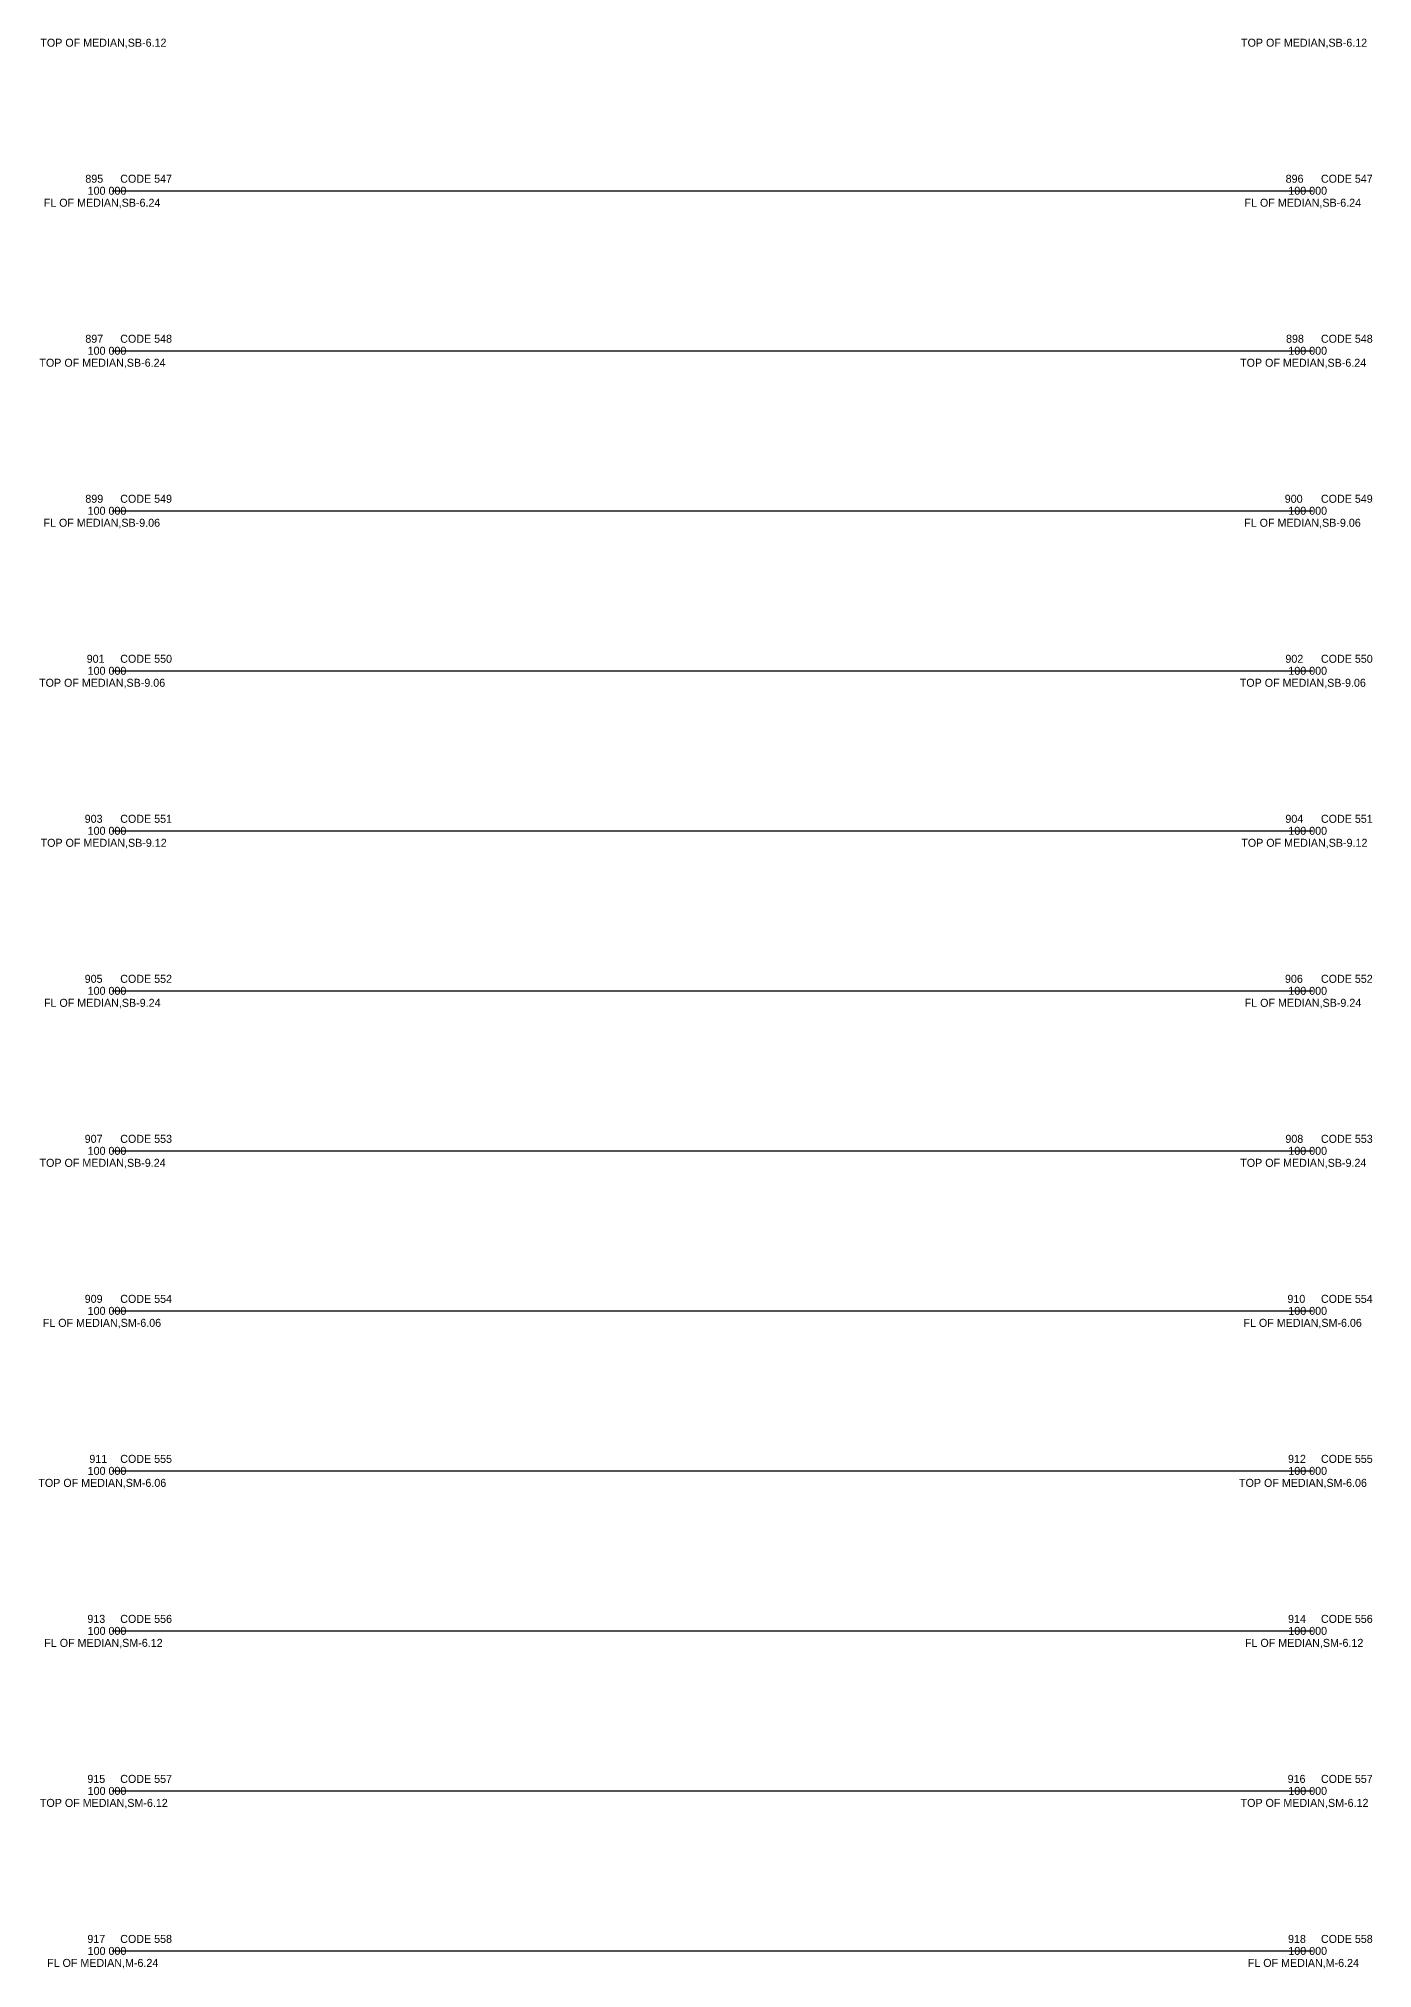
# Model space of a CAD drawing. Extents: x -12 to 6123, y -3 to 1005.
# Drawn here: x 2790.8 to 2957.4, y -2.2 to 239 of the extents above; entities that cross this region are included whole.
import ezdxf

# ---------------------------------------------------------------- set-up
doc = ezdxf.new("R2010")
doc.units = 0
for name, color, linetype in [('Topo_Field Comments', 7, 'Continuous'), ('Topo_Medians', 7, 'Continuous'), ('Topo_Point Descriptions', 7, 'Continuous'), ('Topo_Point Elevations', 7, 'Continuous'), ('Topo_Point Numbers', 7, 'Continuous')]:
    doc.layers.add(name, color=color, linetype=linetype)

msp = doc.modelspace()

# ---------------------------------------------------------------- linework, layer by layer
at = {"layer": 'Topo_Medians'}
for p, q in [((2800, 220), (2800, 220)), ((2800, 220), (2950, 220)), ((2950, 220), (2950, 220)), ((2800, 200), (2800, 200)), ((2800, 200), (2950, 200)), ((2950, 200), (2950, 200)), ((2800, 180), (2800, 180)), ((2800, 180), (2950, 180)), ((2950, 180), (2950, 180)), ((2800, 160), (2800, 160)), ((2800, 160), (2950, 160)), ((2950, 160), (2950, 160)), ((2800, 140), (2800, 140)), ((2800, 140), (2950, 140)), ((2950, 140), (2950, 140)), ((2800, 120), (2800, 120)), ((2800, 120), (2950, 120)), ((2950, 120), (2950, 120)), ((2800, 100), (2800, 100)), ((2800, 100), (2950, 100)), ((2950, 100), (2950, 100)), ((2800, 80), (2800, 80)), ((2800, 80), (2950, 80)), ((2950, 80), (2950, 80)), ((2800, 60), (2800, 60)), ((2800, 60), (2950, 60)), ((2950, 60), (2950, 60)), ((2800, 40), (2800, 40)), ((2800, 40), (2950, 40)), ((2950, 40), (2950, 40)), ((2800, 20), (2800, 20)), ((2800, 20), (2950, 20)), ((2950, 20), (2950, 20)), ((2800, 0), (2800, 0)), ((2800, 0), (2950, 0)), ((2950, 0), (2950, 0))]:
    msp.add_line(p, q, dxfattribs=at)

# ---------------------------------------------------------------- texts
at = {"layer": 'Topo_Field Comments'}
for s, p in [('CODE 547', (2801, 221)), ('CODE 547', (2951, 221)), ('CODE 548', (2801, 201)), ('CODE 548', (2951, 201)), ('CODE 549', (2801, 181)), ('CODE 549', (2951, 181)), ('CODE 550', (2801, 161)), ('CODE 550', (2951, 161)), ('CODE 551', (2801, 141)), ('CODE 551', (2951, 141)), ('CODE 552', (2801, 121)), ('CODE 552', (2951, 121)), ('CODE 553', (2801, 101)), ('CODE 553', (2951, 101)), ('CODE 554', (2801, 81)), ('CODE 554', (2951, 81)), ('CODE 555', (2801, 61)), ('CODE 555', (2951, 61)), ('CODE 556', (2801, 41)), ('CODE 556', (2951, 41)), ('CODE 557', (2801, 21)), ('CODE 557', (2951, 21)), ('CODE 558', (2801, 1)), ('CODE 558', (2951, 1))]:
    msp.add_text(s, height=1, dxfattribs=at).set_placement(p)
at = {"layer": 'Topo_Point Descriptions'}
for s, p in [('TOP OF MEDIAN,SB-6.12', (2791.02, 238)), ('TOP OF MEDIAN,SB-6.12', (2941.02, 238)), ('FL OF MEDIAN,SB-6.24', (2791.45, 218)), ('FL OF MEDIAN,SB-6.24', (2941.45, 218)), ('TOP OF MEDIAN,SB-6.24', (2790.9, 198)), ('TOP OF MEDIAN,SB-6.24', (2940.9, 198)), ('FL OF MEDIAN,SB-9.06', (2791.41, 178)), ('FL OF MEDIAN,SB-9.06', (2941.41, 178)), ('TOP OF MEDIAN,SB-9.06', (2790.86, 158)), ('TOP OF MEDIAN,SB-9.06', (2940.86, 158)), ('TOP OF MEDIAN,SB-9.12', (2791.05, 138)), ('TOP OF MEDIAN,SB-9.12', (2941.05, 138)), ('FL OF MEDIAN,SB-9.24', (2791.47, 118)), ('FL OF MEDIAN,SB-9.24', (2941.47, 118)), ('TOP OF MEDIAN,SB-9.24', (2790.92, 98)), ('TOP OF MEDIAN,SB-9.24', (2940.92, 98)), ('FL OF MEDIAN,SM-6.06', (2791.32, 78)), ('FL OF MEDIAN,SM-6.06', (2941.32, 78)), ('TOP OF MEDIAN,SM-6.06', (2790.77, 58)), ('TOP OF MEDIAN,SM-6.06', (2940.77, 58)), ('FL OF MEDIAN,SM-6.12', (2791.51, 38)), ('FL OF MEDIAN,SM-6.12', (2941.51, 38)), ('TOP OF MEDIAN,SM-6.12', (2790.96, 18)), ('TOP OF MEDIAN,SM-6.12', (2940.96, 18)), ('FL OF MEDIAN,M-6.24', (2791.86, -2)), ('FL OF MEDIAN,M-6.24', (2941.86, -2))]:
    msp.add_text(s, height=1, dxfattribs=at).set_placement(p)
at = {"layer": 'Topo_Point Elevations'}
for p in [(2796.93, 219.5), (2946.93, 219.5), (2796.93, 199.5), (2946.93, 199.5), (2796.93, 179.5), (2946.93, 179.5), (2796.93, 159.5), (2946.93, 159.5), (2796.93, 139.5), (2946.93, 139.5), (2796.93, 119.5), (2946.93, 119.5), (2796.93, 99.5), (2946.93, 99.5), (2796.93, 79.5), (2946.93, 79.5), (2796.93, 59.5), (2946.93, 59.5), (2796.93, 39.5), (2946.93, 39.5), (2796.93, 19.5), (2946.93, 19.5), (2796.93, -0.5), (2946.93, -0.5)]:
    msp.add_text('100 000', height=1, dxfattribs=at).set_placement(p)
at = {"layer": 'Topo_Point Numbers'}
for s, p in [('895', (2796.64, 221)), ('896', (2946.59, 221)), ('897', (2796.64, 201)), ('898', (2946.64, 201)), ('899', (2796.64, 181)), ('900', (2946.48, 181)), ('901', (2796.81, 161)), ('902', (2946.56, 161)), ('903', (2796.56, 141)), ('904', (2946.56, 141)), ('905', (2796.56, 121)), ('906', (2946.51, 121)), ('907', (2796.56, 101)), ('908', (2946.56, 101)), ('909', (2796.56, 81)), ('910', (2946.81, 81)), ('911', (2797.14, 61)), ('912', (2946.89, 61)), ('913', (2796.89, 41)), ('914', (2946.89, 41)), ('915', (2796.89, 21)), ('916', (2946.84, 21)), ('917', (2796.89, 1)), ('918', (2946.89, 1))]:
    msp.add_text(s, height=1, dxfattribs=at).set_placement(p)

doc.saveas('drawing.dxf')
